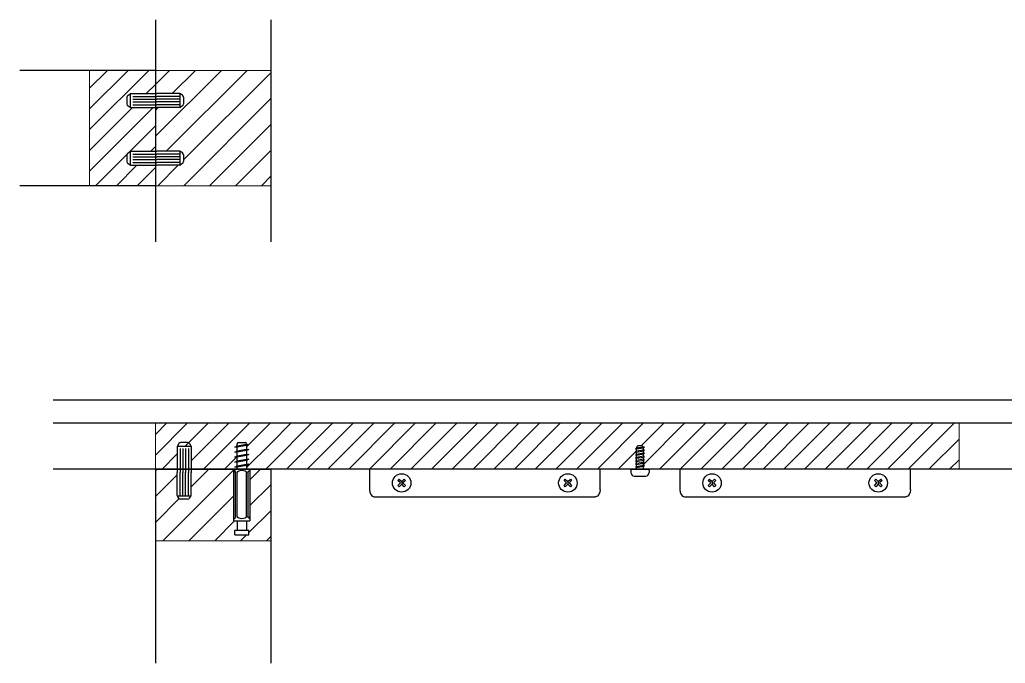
# Model space of a CAD drawing. Header units: millimetres. Extents: x 87 to 2337, y 122 to 625.
# Drawn here: x 900.97 to 943.68, y 237.05 to 264.95 of the extents above; entities that cross this region are included whole.
import ezdxf

# ---------------------------------------------------------------- set-up
doc = ezdxf.new("R2010")
doc.units = ezdxf.units.MM
doc.layers.get('0').update_dxf_attribs({"color": 255})
doc.layers.add('A-FURN', color=8, linetype='Continuous', lineweight=18)
doc.layers.add('GIUNZIONI', color=2, linetype='Continuous')
pattern_1 = [(45, (0, 42.3719), (-0.4490128, 0.4490128), [])]

# ---------------------------------------------------------------- blocks, each defined once
blk = doc.blocks.new('*U53')
blk.add_lwpolyline([(0, 0), (0.002, 0.1), (0.05, 0), (0.122, -0.4), (0.119, -0.5), (0.071, -0.4), (0, 0)])
blk = doc.blocks.new('*U54')
at = {"layer": 'GIUNZIONI', "color": 0, "linetype": 'ByBlock', "lineweight": -2, "transparency": 16777216}
for p in [(42.38, 270.659), (42.596, 270.659), (42.812, 270.659), (43.028, 270.659), (43.245, 270.659)]:
    blk.add_blockref('*U53', p, dxfattribs=at)
blk = doc.blocks.new('*U51')
blk.add_lwpolyline([(0.107, -0.25), (0.053, 0.05), (0.029, 0.1), (0.018, 0.05), (0.072, -0.25), (0.1, -0.3), (0.107, -0.25)])
blk = doc.blocks.new('*U52')
at = {"layer": 'GIUNZIONI', "color": 0, "linetype": 'ByBlock', "lineweight": -2, "transparency": 16777216}
for p in [(40.302, 254.755), (40.435, 254.755), (40.569, 254.755), (40.703, 254.755), (40.837, 254.755), (40.971, 254.755)]:
    blk.add_blockref('*U51', p, dxfattribs=at)

msp = doc.modelspace()

# ---------------------------------------------------------------- hatches: boundary and pattern name
at = {"layer": 'A-FURN'}
h = msp.add_hatch(dxfattribs=at)
h.set_pattern_fill('ANSI31', color=256, scale=0.2)
h.set_pattern_definition([(45, (0, 96.157), (-0.4490128, 0.4490128), [])])
h.paths.add_polyline_path([(906.85, 261.14), (906.78, 261.14), (905.769, 261.14), (905.77, 261.738, -0.07676), (905.785, 261.74), (906.78, 261.74), (906.85, 261.74), (906.85, 262.75), (903.996, 262.75), (903.996, 257.75), (906.85, 257.75), (906.85, 258.64), (906.78, 258.64), (905.769, 258.64), (905.77, 259.238, -0.07676), (905.785, 259.24), (906.78, 259.24), (906.85, 259.24)])
h = msp.add_hatch(dxfattribs=at)
h.set_pattern_fill('ANSI31', color=256, scale=0.25)
h.set_pattern_definition([(45, (0, 96.157), (-0.561266, 0.561266), [])])
h.paths.add_polyline_path([(911.85, 262.75), (906.85, 262.75), (906.85, 261.74), (906.92, 261.74), (907.923, 261.74), (908.029, 261.67, -0.251337), (908.073, 261.587), (908.073, 261.294, -0.250678), (908.029, 261.211), (907.923, 261.14), (906.92, 261.14), (906.85, 261.14), (906.85, 259.24), (906.92, 259.24), (907.923, 259.24), (908.029, 259.17, -0.251337), (908.073, 259.087), (908.073, 258.794, -0.250678), (908.029, 258.711), (907.923, 258.64), (906.92, 258.64), (906.85, 258.64), (906.85, 257.75), (911.85, 257.75)])
h = msp.add_hatch(dxfattribs=at)
h.set_pattern_fill('ANSI31', color=256, scale=0.2)
h.set_pattern_definition(pattern_1)
h.paths.add_polyline_path([(910.45, 246.615), (910.75, 246.615, -0.414214), (910.8, 246.565), (910.8, 246.539), (910.9, 246.536), (910.8, 246.489), (910.8, 246.323), (910.9, 246.32), (910.8, 246.273), (910.8, 246.107), (910.9, 246.104), (910.8, 246.056), (910.8, 245.89), (910.9, 245.888), (910.8, 245.84), (910.8, 245.674), (910.9, 245.671), (910.8, 245.624), (910.8, 245.465), (911.85, 245.465), (911.85, 247.465), (906.85, 247.465), (906.85, 245.465), (907.8, 245.465), (907.8, 246.463), (908.398, 246.462, -0.07676), (908.4, 246.447), (908.4, 245.465), (909.35, 245.465), (910.4, 245.465), (910.4, 245.553), (910.3, 245.554), (910.4, 245.603), (910.4, 245.769), (910.3, 245.77), (910.4, 245.819), (910.4, 245.985), (910.3, 245.987), (910.4, 246.035), (910.4, 246.201), (910.3, 246.203), (910.4, 246.251), (910.4, 246.417), (910.3, 246.419), (910.4, 246.467), (910.4, 246.565, -0.414214)])
h = msp.add_hatch(dxfattribs=at)
h.set_pattern_fill('ANSI31', color=256, scale=0.2)
h.set_pattern_definition(pattern_1)
h.paths.add_polyline_path([(927.713, 246.399), (927.738, 246.467), (927.962, 246.467), (927.979, 246.421), (928.041, 246.416), (927.991, 246.388, -0.074706), (928, 246.329), (928, 246.291), (928.05, 246.284), (928, 246.256), (928, 246.157), (928.05, 246.15), (928, 246.122), (928, 246.023), (928.05, 246.017), (928, 245.988), (928, 245.889), (928.05, 245.883), (928, 245.854), (928, 245.755), (928.05, 245.749), (928, 245.72), (928, 245.621), (928.05, 245.615), (928, 245.587), (928, 245.465), (941.676, 245.465), (941.676, 247.465), (911.85, 247.465), (911.85, 245.465), (927.7, 245.465), (927.7, 245.533), (927.65, 245.544), (927.7, 245.568), (927.7, 245.667), (927.65, 245.677), (927.7, 245.702), (927.7, 245.801), (927.65, 245.811), (927.7, 245.835), (927.7, 245.934), (927.65, 245.945), (927.7, 245.969), (927.7, 246.068), (927.65, 246.079), (927.7, 246.103), (927.7, 246.202), (927.65, 246.213), (927.7, 246.237), (927.7, 246.336), (927.65, 246.346), (927.704, 246.371, -0.036197)])
h = msp.add_hatch(dxfattribs=at)
h.set_pattern_fill('ANSI31', color=256, scale=0.25)
h.set_pattern_definition([(45, (0, 42.3719), (-0.561266, 0.561266), [])])
h.paths.add_polyline_path([(910.25, 245.465), (908.4, 245.465), (908.4, 245.452), (908.4, 245.312), (908.4, 244.325, -0.147519), (908.392, 244.297), (908.33, 244.203, -0.251337), (908.246, 244.159), (907.953, 244.159, -0.250678), (907.87, 244.203), (907.808, 244.296, -0.148152), (907.8, 244.324), (907.8, 245.312), (907.8, 245.452), (907.8, 245.465), (906.85, 245.465), (906.85, 242.354), (911.85, 242.354), (911.85, 245.465), (910.95, 245.465), (910.95, 243.215), (910.8, 243.215), (910.8, 242.815), (910.9, 242.815), (910.9, 242.615), (910.3, 242.615), (910.3, 242.815), (910.4, 242.815), (910.4, 243.215), (910.25, 243.215)])

# ---------------------------------------------------------------- linework, layer by layer
for p, q in [((906.85, 264.945), (906.85, 255.322)), ((911.85, 264.945), (911.85, 255.322)), ((906.85, 262.75), (900.971, 262.75)), ((905.62, 261.587), (905.62, 261.294)), ((905.664, 261.67), (905.758, 261.732)), ((905.769, 261.143), (905.77, 261.738)), ((905.785, 261.74), (906.78, 261.74)), ((906.78, 261.74), (906.92, 261.74)), ((907.908, 261.74), (906.92, 261.74)), ((907.923, 261.143), (907.923, 261.738)), ((908.029, 261.67), (907.935, 261.732)), ((908.073, 261.587), (908.073, 261.294)), ((905.664, 261.211), (905.757, 261.149)), ((905.785, 261.14), (906.78, 261.14)), ((906.78, 261.14), (906.92, 261.14)), ((907.908, 261.14), (906.92, 261.14)), ((908.029, 261.211), (907.936, 261.149)), ((905.62, 259.087), (905.62, 258.794)), ((905.664, 259.17), (905.758, 259.232)), ((905.769, 258.643), (905.77, 259.238)), ((905.785, 259.24), (906.78, 259.24)), ((906.78, 259.24), (906.92, 259.24)), ((907.908, 259.24), (906.92, 259.24)), ((907.923, 258.643), (907.923, 259.238)), ((908.029, 259.17), (907.935, 259.232)), ((908.073, 259.087), (908.073, 258.794)), ((905.664, 258.711), (905.757, 258.649)), ((905.785, 258.64), (906.78, 258.64)), ((906.78, 258.64), (906.92, 258.64)), ((907.908, 258.64), (906.92, 258.64)), ((908.029, 258.711), (907.936, 258.649)), ((906.85, 257.75), (900.971, 257.75)), ((902.426, 248.465), (952.093, 248.465)), ((902.426, 247.465), (952.093, 247.465)), ((907.8, 246.447), (907.8, 245.452)), ((907.802, 246.463), (908.398, 246.462)), ((907.87, 246.568), (907.808, 246.475)), ((908.246, 246.612), (907.953, 246.612)), ((908.33, 246.568), (908.392, 246.474)), ((908.4, 246.447), (908.4, 245.452)), ((952.093, 245.465), (902.426, 245.465)), ((906.85, 245.465), (906.85, 237.046)), ((906.85, 245.465), (911.85, 245.465)), ((906.85, 245.465), (909.35, 245.465)), ((907.8, 245.452), (907.8, 245.313)), ((907.8, 244.324), (907.8, 245.312)), ((908.4, 245.452), (908.4, 245.312)), ((908.4, 244.324), (908.4, 245.312)), ((909.35, 245.465), (911.85, 245.465)), ((910.25, 243.215), (910.25, 245.465)), ((910.25, 245.465), (910.95, 245.465)), ((910.25, 245.415), (910.25, 245.315)), ((910.95, 245.465), (910.95, 243.215)), ((911.85, 245.465), (911.85, 237.046)), ((916.125, 245.465), (916.125, 244.565)), ((926.125, 244.565), (926.125, 245.465)), ((927.45, 245.415), (927.45, 245.315)), ((927.45, 245.315), (927.45, 245.315)), ((927.5, 245.465), (928.2, 245.465)), ((927.6, 245.165), (928.1, 245.165)), ((928.25, 245.415), (928.25, 245.315)), ((928.25, 245.315), (928.25, 245.315)), ((929.575, 245.465), (929.575, 244.565)), ((939.575, 244.565), (939.575, 245.465)), ((907.802, 244.309), (908.398, 244.309)), ((907.87, 244.203), (907.808, 244.296)), ((908.246, 244.159), (907.953, 244.159)), ((908.33, 244.203), (908.392, 244.297)), ((916.325, 244.265), (925.925, 244.265)), ((929.775, 244.265), (939.375, 244.265)), ((910.25, 243.215), (910.95, 243.215)), ((910.4, 243.215), (910.4, 242.815)), ((910.425, 243.215), (910.775, 243.215)), ((910.8, 243.215), (910.8, 242.815)), ((910.95, 243.315), (910.95, 243.415)), ((910.3, 242.815), (910.9, 242.815)), ((910.3, 242.615), (910.3, 242.815)), ((910.3, 242.615), (910.9, 242.615)), ((910.9, 242.615), (910.9, 242.815))]:
    msp.add_line(p, q)
for centre in [(917.525, 244.865), (924.725, 244.865), (930.975, 244.865), (938.175, 244.865)]:
    msp.add_circle(centre, 0.4)
for centre, radius, start, end in [((905.72, 261.587), 0.1, 123.5668, 180), ((905.785, 261.69), 0.05, 90, 123.5668), ((907.907, 261.69), 0.05, 56.4332, 90), ((907.973, 261.587), 0.1, 0, 56.4332), ((905.72, 261.294), 0.1, 180, 236.2912), ((905.785, 261.19), 0.05, 236.2912, 270), ((907.908, 261.19), 0.05, 270, 303.7088), ((907.973, 261.294), 0.1, 303.7088, 0), ((905.72, 259.087), 0.1, 123.5668, 180), ((905.785, 259.19), 0.05, 90, 123.5668), ((907.907, 259.19), 0.05, 56.4332, 90), ((907.973, 259.087), 0.1, 0, 56.4332), ((905.72, 258.794), 0.1, 180, 236.2912), ((905.785, 258.69), 0.05, 236.2912, 270), ((907.908, 258.69), 0.05, 270, 303.7088), ((907.973, 258.794), 0.1, 303.7088, 0), ((907.85, 246.447), 0.05, 146.2912, 180), ((907.953, 246.512), 0.1, 90, 146.2912), ((908.246, 246.512), 0.1, 33.5668, 90), ((908.35, 246.447), 0.05, 0, 33.5668), ((927.5, 245.415), 0.05, 90, 180), ((927.6, 245.315), 0.15, 180, 270), ((928.1, 245.315), 0.15, 270, 0), ((928.2, 245.415), 0.05, 0, 90), ((907.85, 244.324), 0.05, 180, 213.7088), ((908.35, 244.325), 0.05, 326.4332, 0), ((907.953, 244.259), 0.1, 213.7088, 270), ((908.246, 244.259), 0.1, 270, 326.4332)]:
    msp.add_arc(centre, radius, start, end)
for points in [[(916.125, 244.565), (916.125, 244.445), (916.205, 244.265), (916.325, 244.265)], [(926.125, 244.565), (926.125, 244.445), (926.045, 244.265), (925.925, 244.265)], [(929.575, 244.565), (929.575, 244.445), (929.655, 244.265), (929.775, 244.265)], [(939.575, 244.565), (939.575, 244.445), (939.495, 244.265), (939.375, 244.265)]]:
    msp.add_open_spline(points, degree=3)
for p, q in [((903.996, 262.75), (903.996, 257.75)), ((906.85, 262.75), (911.85, 262.75)), ((906.85, 257.75), (911.85, 257.75)), ((906.85, 245.465), (906.85, 247.465)), ((941.682, 245.465), (941.682, 247.465)), ((906.85, 242.354), (911.85, 242.354))]:
    msp.add_line(p, q, dxfattribs=at)
at = {"layer": 'GIUNZIONI'}
for p, q in [((905.87, 261.62), (906.78, 261.62)), ((905.87, 261.5), (906.78, 261.5)), ((906.78, 261.62), (906.92, 261.62)), ((906.78, 261.5), (906.92, 261.5)), ((907.908, 261.62), (906.92, 261.62)), ((907.908, 261.5), (906.92, 261.5)), ((905.87, 261.38), (906.78, 261.38)), ((905.87, 261.26), (906.78, 261.26)), ((906.78, 261.38), (906.92, 261.38)), ((906.78, 261.26), (906.92, 261.26)), ((907.908, 261.38), (906.92, 261.38)), ((907.908, 261.26), (906.92, 261.26)), ((905.87, 259.12), (906.78, 259.12)), ((905.87, 259), (906.78, 259)), ((905.87, 258.88), (906.78, 258.88)), ((906.78, 259.12), (906.92, 259.12)), ((906.78, 259), (906.92, 259)), ((906.78, 258.88), (906.92, 258.88)), ((907.908, 259.12), (906.92, 259.12)), ((907.908, 259), (906.92, 259)), ((907.908, 258.88), (906.92, 258.88)), ((905.87, 258.76), (906.78, 258.76)), ((906.78, 258.76), (906.92, 258.76)), ((907.908, 258.76), (906.92, 258.76)), ((910.4, 246.467), (910.4, 246.565)), ((910.45, 246.615), (910.75, 246.615)), ((910.8, 246.565), (910.8, 246.539)), ((910.8, 246.489), (910.8, 246.323)), ((927.713, 246.399), (927.738, 246.467)), ((927.962, 246.467), (927.738, 246.467)), ((927.979, 246.421), (927.962, 246.467)), ((907.92, 246.362), (907.92, 245.452)), ((908.04, 246.362), (908.04, 245.452)), ((908.16, 246.362), (908.16, 245.452)), ((908.28, 246.362), (908.28, 245.452)), ((910.4, 246.251), (910.4, 246.417)), ((910.4, 246.035), (910.4, 246.201)), ((910.8, 246.273), (910.8, 246.107)), ((910.8, 246.056), (910.8, 245.89)), ((927.704, 246.371), (927.65, 246.346)), ((927.65, 246.346), (927.7, 246.336)), ((927.7, 246.336), (927.991, 246.388)), ((927.7, 246.237), (927.7, 246.329)), ((927.7, 246.103), (927.7, 246.202)), ((927.7, 245.969), (927.7, 246.068)), ((927.979, 246.421), (927.704, 246.371)), ((928.041, 246.416), (927.979, 246.421)), ((927.991, 246.388), (928.041, 246.416)), ((928, 246.291), (928, 246.329)), ((928, 246.157), (928, 246.256)), ((928, 246.023), (928, 246.122)), ((910.4, 245.819), (910.4, 245.985)), ((910.4, 245.603), (910.4, 245.769)), ((910.8, 245.84), (910.8, 245.674)), ((910.8, 245.624), (910.8, 245.465)), ((927.7, 245.835), (927.7, 245.934)), ((927.7, 245.702), (927.7, 245.801)), ((927.7, 245.568), (927.7, 245.667)), ((928, 245.889), (928, 245.988)), ((928, 245.755), (928, 245.854)), ((928, 245.621), (928, 245.72)), ((907.92, 245.452), (907.92, 245.312)), ((907.92, 244.324), (907.92, 245.312)), ((908.04, 245.452), (908.04, 245.312)), ((908.04, 244.324), (908.04, 245.312)), ((908.16, 245.452), (908.16, 245.312)), ((908.16, 244.324), (908.16, 245.312)), ((908.28, 245.452), (908.28, 245.312)), ((908.28, 244.324), (908.28, 245.312)), ((910.325, 245.365), (910.25, 245.415)), ((910.325, 243.365), (910.325, 245.365)), ((910.4, 245.465), (910.4, 245.553)), ((910.4, 243.415), (910.4, 245.315)), ((910.8, 243.415), (910.8, 245.315)), ((910.875, 245.365), (910.95, 245.415)), ((910.875, 243.365), (910.875, 245.365)), ((927.7, 245.465), (927.7, 245.533)), ((928, 245.465), (928, 245.587)), ((917.36, 244.975), (917.415, 245.03)), ((917.47, 244.865), (917.36, 244.975)), ((917.36, 244.755), (917.47, 244.865)), ((917.415, 244.7), (917.36, 244.755)), ((917.415, 245.03), (917.525, 244.92)), ((917.525, 244.81), (917.415, 244.7)), ((917.525, 244.92), (917.635, 245.03)), ((917.525, 244.92), (917.525, 244.81)), ((917.635, 244.7), (917.525, 244.81)), ((917.69, 244.975), (917.58, 244.865)), ((917.58, 244.865), (917.69, 244.755)), ((917.635, 245.03), (917.69, 244.975)), ((917.69, 244.755), (917.635, 244.7)), ((924.56, 244.975), (924.615, 245.03)), ((924.67, 244.865), (924.56, 244.975)), ((924.56, 244.755), (924.67, 244.865)), ((924.615, 244.7), (924.56, 244.755)), ((924.615, 245.03), (924.725, 244.92)), ((924.725, 244.81), (924.615, 244.7)), ((924.725, 244.92), (924.835, 245.03)), ((924.725, 244.92), (924.725, 244.81)), ((924.835, 244.7), (924.725, 244.81)), ((924.89, 244.975), (924.78, 244.865)), ((924.78, 244.865), (924.89, 244.755)), ((924.835, 245.03), (924.89, 244.975)), ((924.89, 244.755), (924.835, 244.7)), ((930.81, 244.975), (930.865, 245.03)), ((930.92, 244.865), (930.81, 244.975)), ((930.81, 244.755), (930.92, 244.865)), ((930.865, 244.7), (930.81, 244.755)), ((930.865, 245.03), (930.975, 244.92)), ((930.975, 244.81), (930.865, 244.7)), ((930.975, 244.92), (931.085, 245.03)), ((930.975, 244.92), (930.975, 244.81)), ((931.085, 244.7), (930.975, 244.81)), ((931.14, 244.975), (931.03, 244.865)), ((931.03, 244.865), (931.14, 244.755)), ((931.085, 245.03), (931.14, 244.975)), ((931.14, 244.755), (931.085, 244.7)), ((938.01, 244.975), (938.065, 245.03)), ((938.12, 244.865), (938.01, 244.975)), ((938.01, 244.755), (938.12, 244.865)), ((938.065, 244.7), (938.01, 244.755)), ((938.065, 245.03), (938.175, 244.92)), ((938.175, 244.81), (938.065, 244.7)), ((938.175, 244.92), (938.285, 245.03)), ((938.175, 244.92), (938.175, 244.81)), ((938.285, 244.7), (938.175, 244.81)), ((938.34, 244.975), (938.23, 244.865)), ((938.23, 244.865), (938.34, 244.755)), ((938.285, 245.03), (938.34, 244.975)), ((938.34, 244.755), (938.285, 244.7)), ((910.25, 243.315), (910.325, 243.365)), ((910.95, 243.315), (910.875, 243.365))]:
    msp.add_line(p, q, dxfattribs=at)
for centre, radius, start, end in [((910.45, 246.565), 0.05, 90, 180), ((910.75, 246.565), 0.05, 0, 90), ((927.9, 246.329), 0.2, 178.0665, 180), ((927.9, 246.329), 0.2, 159.444, 167.7361), ((927.8, 246.329), 0.2, 0, 17.0896)]:
    msp.add_arc(centre, radius, start, end, dxfattribs=at)
for points in [[(910.4, 245.315), (910.4, 245.449), (910.8, 245.449), (910.8, 245.315)], [(910.8, 243.415), (910.8, 243.282), (910.4, 243.282), (910.4, 243.415)]]:
    msp.add_open_spline(points, degree=3, dxfattribs=at)

# ---------------------------------------------------------------- block references
for name, p, rotation in [('*U54', (1181.059, 203.173), 90), ('*U52', (1182.505, 205.213), 90.00000000000001)]:
    msp.add_blockref(name, p, dxfattribs=dict(at, rotation=rotation))

doc.saveas('drawing.dxf')
